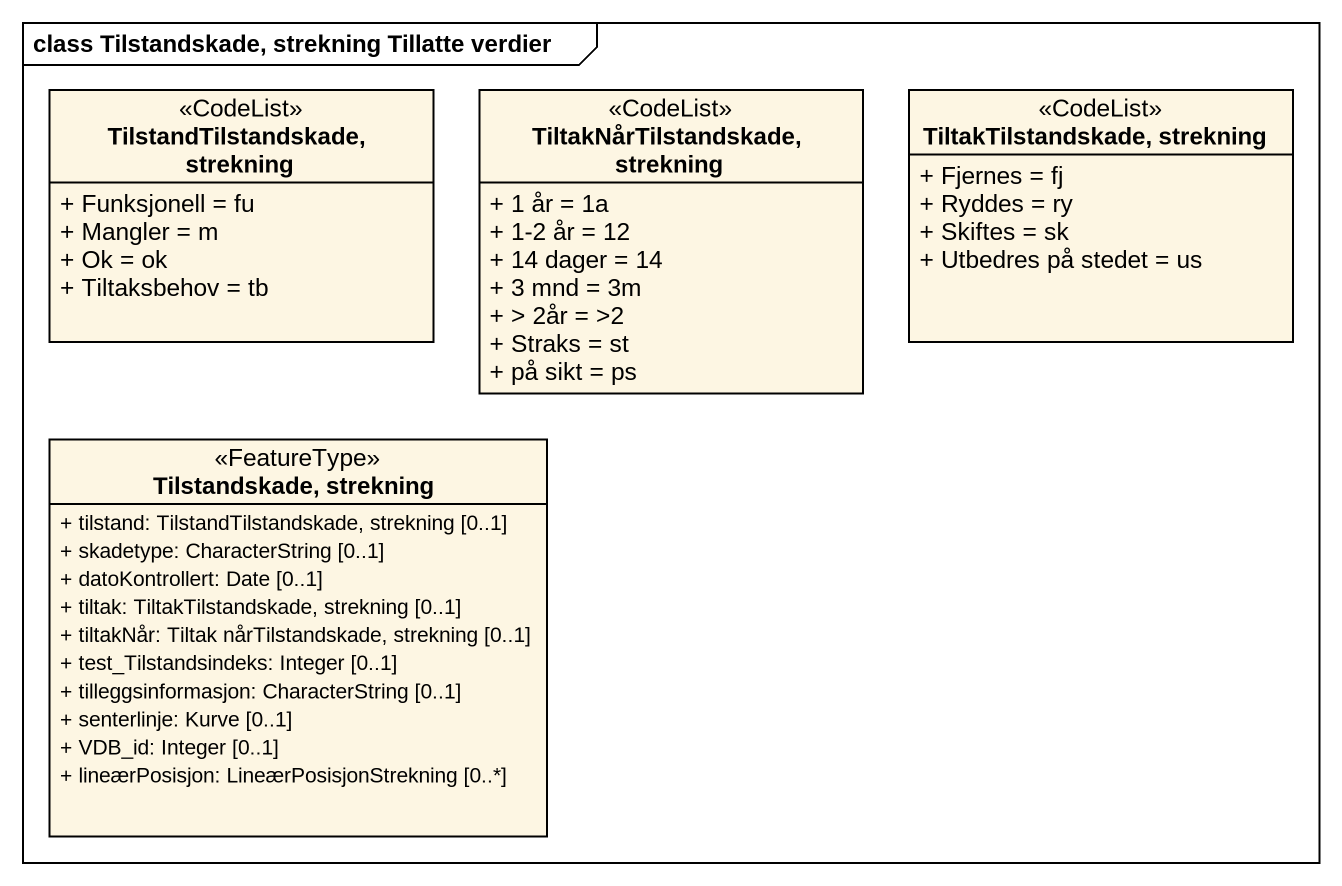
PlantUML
@startuml
mainframe class Tilstandskade, strekning Tillatte verdier
hide circle
hide empty members
skinparam classAttributeIconSize 0
class "TilstandTilstandskade, strekning" as TilstandTilstandskade <<CodeList>> {
  + Funksjonell = fu
  + Mangler = m
  + Ok = ok
  + Tiltaksbehov = tb
}
class "TiltakNårTilstandskade, strekning" as TiltakNårTilstandskade <<CodeList>> {
  + 1 år = 1a
  + 1-2 år = 12
  + 14 dager = 14
  + 3 mnd = 3m
  + > 2år = >2
  + Straks = st
  + på sikt = ps
}
class "TiltakTilstandskade, strekning" as TiltakTilstandskade <<CodeList>> {
  + Fjernes = fj
  + Ryddes = ry
  + Skiftes = sk
  + Utbedres på stedet = us
}
class "Tilstandskade, strekning" as Tilstandskade_strekning <<FeatureType>> {
  + tilstand: TilstandTilstandskade, strekning [0..1]
  + skadetype: CharacterString [0..1]
  + datoKontrollert: Date [0..1]
  + tiltak: TiltakTilstandskade, strekning [0..1]
  + tiltakNår: Tiltak nårTilstandskade, strekning [0..1]
  + test_Tilstandsindeks: Integer [0..1]
  + tilleggsinformasjon: CharacterString [0..1]
  + senterlinje: Kurve [0..1]
  + VDB_id: Integer [0..1]
  + lineærPosisjon: LineærPosisjonStrekning [0..*]
}
@enduml
